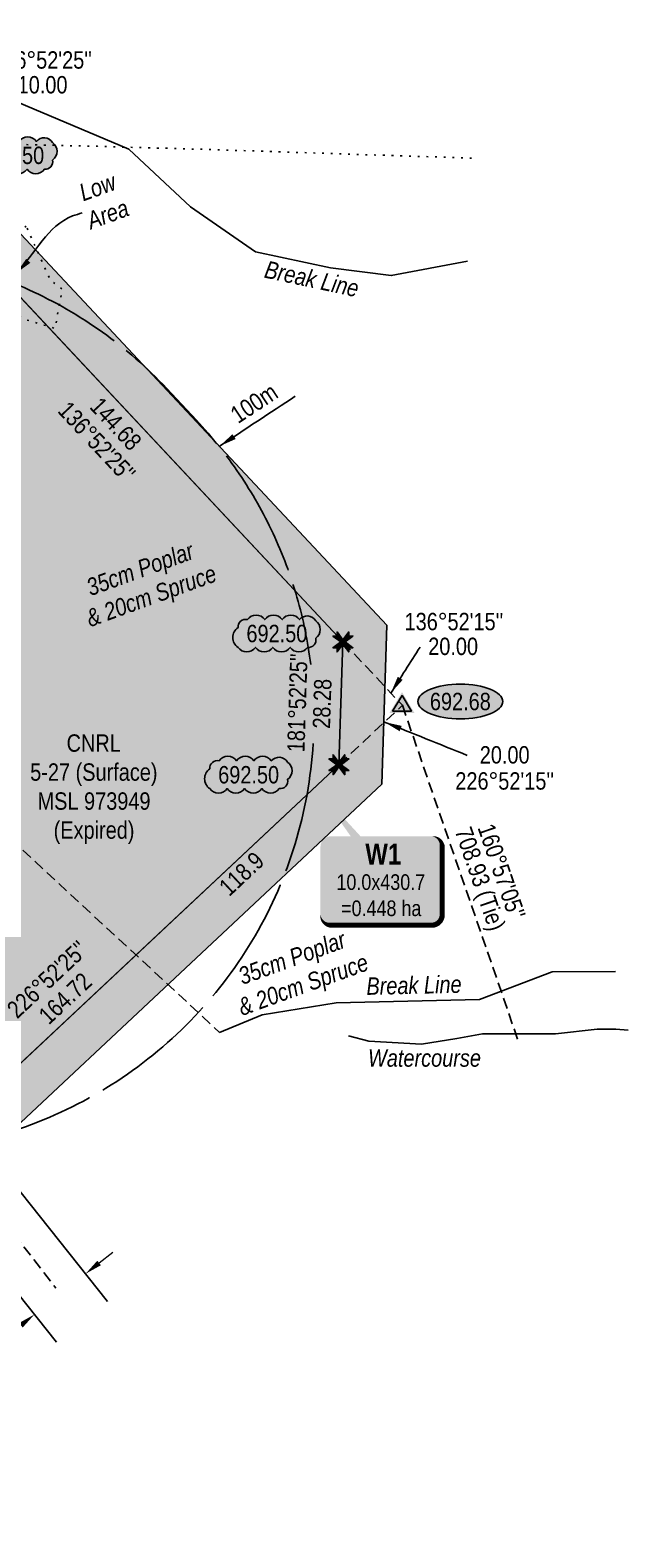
# Model space of a CAD drawing. Extents: x 348646 to 355532, y 6093406 to 6098999.
# Drawn here: x 355188 to 355532, y 6096169 to 6097027 of the extents above; entities that cross this region are included whole.
import ezdxf
from ezdxf.enums import TextEntityAlignment as Align

# ---------------------------------------------------------------- set-up
doc = ezdxf.new("R2010")
doc.units = 0
doc.header["$LTSCALE"] = 5
doc.header["$PDSIZE"] = 0.5
for name, pattern in [('foc-BUFFER', [16.75, 15, -1.75]), ('foc-DOT', [1, 0.2, -0.8]), ('foc-TIELINE', [1.875, 1.25, -0.625]), ('foc-TOPO', [1, 0.2, -0.8]), ('foc-TRAV', [1.875, 1.25, -0.625]), ('UG_PIPE', [1.875, 1.25, -0.625])]:
    doc.linetypes.add(name, pattern=pattern)
doc.layers.get('Defpoints').update_dxf_attribs({"color": 9})
for name, color, linetype in [('AS-DRILL', 8, 'foc-DOT'), ('AS-PIPE-UG', 44, 'UG_PIPE'), ('AUX-BUFFER', 7, 'foc-BUFFER'), ('C-RW', 13, 'Continuous'), ('L-BD', 7, 'Continuous'), ('L-MON', 1, 'Continuous'), ('L-TIE', 7, 'foc-TIELINE'), ('P-ELEVATION', 7, 'Continuous'), ('P-PROPOSED', 10, 'Continuous'), ('P-PROPOSED-H', 21, 'Continuous'), ('P-TEMP-BLOCKS', 250, 'Continuous'), ('P-TEMP-BLUE', 146, 'Continuous'), ('P-TRAV', 4, 'foc-TRAV'), ('T-BUSH-T', 110, 'Continuous'), ('T-GENERAL', 48, 'foc-TOPO'), ('T-SLOPE', 48, 'Continuous'), ('T-TIE', 201, 'foc-TIELINE'), ('T-WATER', 160, 'Continuous')]:
    doc.layers.add(name, color=color, linetype=linetype)
doc.layers.add('C-RW-T', color=13, linetype='Continuous', lineweight=9)
doc.layers.add('C-WS-T', color=13, linetype='Continuous', lineweight=9)
doc.layers.add('P-TEMP-BLUE-H', color=7, linetype='Continuous', true_color=0x99e6ff)
doc.styles.add('80', font='ARIALN.TTF', dxfattribs={"height": 10})
doc.styles.add('80CG', font='ARIALN.TTF', dxfattribs={"height": 10})
doc.styles.add('80L', font='ARIALN.TTF', dxfattribs={"height": 10})
doc.styles.add('BOLD', font='ARIALNB.TTF')
doc.dimstyles.new('CG2011', dxfattribs={"dimscale": 5, "dimtxt": 9, "dimasz": 2, "dimexe": 0.2, "dimexo": 0.0625, "dimgap": 0.5, "dimtad": 0, "dimtih": 1, "dimtoh": 1, "dimzin": 0, "dimdsep": 46, "dimtxsty": '80CG', "dimcen": 0.1, "dimse1": 1, "dimse2": 1, "dimclrd": 256, "dimclrt": 256, "dimaunit": 1, "dimadec": 4, "dimazin": 0, "dimtfac": 0.06, "dimtofl": 0, "dimtmove": 0, "dimatfit": 1, "dimfxl": 0.2, "dimtolj": 1, "dimtzin": 0, "dimlwd": -1, "dimarcsym": 0})
doc.dimstyles.new('Compass 5 000', dxfattribs={"dimscale": 5, "dimtxt": 9, "dimasz": 2, "dimexe": 0.2, "dimexo": 0.0625, "dimgap": 0.5, "dimtad": 0, "dimtih": 1, "dimtoh": 1, "dimzin": 0, "dimdsep": 46, "dimtxsty": '80CG', "dimcen": 0.1, "dimse1": 1, "dimse2": 1, "dimclrd": 256, "dimclrt": 256, "dimaunit": 1, "dimadec": 4, "dimazin": 0, "dimtfac": 0.06, "dimtofl": 0, "dimtmove": 0, "dimatfit": 1, "dimfxl": 0.2, "dimtolj": 1, "dimtzin": 0, "dimlwd": -1, "dimarcsym": 0})

# ---------------------------------------------------------------- blocks, each defined once
blk = doc.blocks.new('*D475')
at = {"layer": 'C-RW-T', "transparency": 16777216}
for p, q in [((355227.87, 6096318.13), (355235.7, 6096324.35)), ((355182.88, 6096282.31), (355132.1, 6096241.89)), ((355132.1, 6096241.89), (355122.1, 6096241.89))]:
    blk.add_line(p, q, dxfattribs=at)
for points in [[(355226.83, 6096319.43), (355228.91, 6096316.82), (355220.05, 6096311.9)], [(355181.85, 6096283.62), (355183.92, 6096281.01), (355190.71, 6096288.54)]]:
    blk.add_solid(points, dxfattribs=at)
at = {"layer": 'Defpoints', "color": 0, "transparency": 16777216}
for p in [(355220.05, 6096311.9), (355241.53, 6096284.92), (355212.18, 6096261.56)]:
    blk.add_point(p, dxfattribs=at)
at = {"layer": 'C-RW-T', "transparency": 16777216, "insert": (355083.01, 6096241.89), "char_height": 10, "attachment_point": 5, "style": '80CG'}
blk.add_mtext('\\A1;CNRL\\P15.00 P/L R/W\\PPlan 082 9670\\PPLA 081024', dxfattribs=at)
blk = doc.blocks.new('*U478')
at = {"true_color": 0x99e6ff}
h = blk.add_hatch(color=141, dxfattribs=at)
edge = h.paths.add_edge_path()
edge.add_line((-29, -32.63), (29, -32.63))
edge.add_arc((29, -26.63), 6, 270, 360)
edge.add_line((35, -26.63), (35, 12.5))
edge.add_arc((29, 12.5), 6, 0, 90)
edge.add_line((29, 18.5), (-29, 18.5))
edge.add_arc((-29, 12.5), 6, 90, 180)
edge.add_line((-35, 12.5), (-35, -26.63))
edge.add_arc((-29, -26.63), 6, 180, 270)
at = {"flags": 128}
blk.add_lwpolyline([(-35.96, 44.58, 0, 7.5, 0), (0, 0, 0, 0, 0)], format="xyseb", dxfattribs=at)
at = {"color": 250, "flags": 128}
blk.add_lwpolyline([(-29, -32.63, 3, 3, 0), (29, -32.63, 3, 3, 0.414214), (35, -26.63, 3, 3, 0), (35, 12.5, 3, 0, 0.414214), (29, 18.5, 0, 0, 0), (-29, 18.5, 0, 0, 0.414214), (-35, 12.5, 0, 0, 0), (-35, -26.63, 0, 3, 0.414214)], format="xyseb", close=True, dxfattribs=at)
at = {"color": 250}
for tag, p, height, style in [('TEMP_AREA_W1_001', (-9.21, 2.24), 12, 'BOLD'), ('ENTER_TEXT_001', (-30.66, -12.47), 9, '80')]:
    blk.add_attdef(tag, p, '', height=height, dxfattribs=dict(at, style=style))
blk = doc.blocks.new('we')
at = {"layer": 'P-ELEVATION'}
h = blk.add_hatch(color=111, dxfattribs=at)
h.dxf.hatch_style = 1
edge = h.paths.add_edge_path()
edge.add_ellipse((0, 0), major_axis=(-24.38, 0), ratio=0.410256, start_angle=0, end_angle=360)
at = {"layer": 'P-ELEVATION', "color": 7, "flags": 128}
blk.add_lwpolyline([(0, 0, 12.5, 0, 0), (-12.42, -6.43, 0, 0, 0)], format="xyseb", dxfattribs=at)
at = {"layer": 'P-ELEVATION', "color": 7}
blk.add_ellipse((0, 0), major_axis=(-24.38, 0), ratio=0.410256, dxfattribs=at)
at = {"layer": 'P-ELEVATION', "style": '80'}
blk.add_attdef('ELEVATION', text='', height=10, dxfattribs=at).set_placement((0, 0), align=Align.MIDDLE_CENTER)
blk = doc.blocks.new('TRIA')
blk.add_hatch(color=255).paths.add_polyline_path([(-0.04, 1.52), (-1.47, -0.87), (1.39, -0.87)])
blk = doc.blocks.new('TRIAA')
blk.add_blockref('TRIA', (0, 0))
blk = doc.blocks.new('TRIB')
at = {"color": 1}
blk.add_lwpolyline([(-1.12, -0.67), (-0.04, 1.13), (1.04, -0.67)], close=True, dxfattribs=at)
blk = doc.blocks.new('TRIBB')
blk.add_blockref('TRIB', (0, 0))
blk = doc.blocks.new('TRICC')
for name in ['TRIAA', 'TRIBB']:
    blk.add_blockref(name, (0, 0))
blk = doc.blocks.new('plspike')
blk.add_blockref('TRICC', (0, 0))
blk = doc.blocks.new('TEMP')
h = blk.add_hatch(color=255)
h.dxf.hatch_style = 1
h.paths.add_polyline_path([(0, 0.25), (-0.67, 1.15), (-0.67, 0.67), (-1.15, 0.67), (-0.25, 0), (-1.15, -0.67), (-0.67, -0.67), (-0.67, -1.15), (0, -0.25), (0.67, -1.15), (0.67, -0.67), (1.15, -0.67), (0.25, 0), (1.15, 0.67), (0.67, 0.67), (0.67, 1.15)])
h.paths.add_polyline_path([(0.57, 0.85), (0.57, 0.57), (0.85, 0.57), (0.08, 0), (0.85, -0.57), (0.57, -0.57), (0.57, -0.85), (0, -0.08), (-0.57, -0.85), (-0.57, -0.57), (-0.85, -0.57), (-0.08, 0), (-0.85, 0.57), (-0.57, 0.57), (-0.57, 0.85), (0, 0.08)], flags=16)
h = blk.add_hatch(color=1)
h.dxf.hatch_style = 1
h.paths.add_polyline_path([(0, 0.08), (-0.57, 0.85), (-0.57, 0.57), (-0.85, 0.57), (-0.08, 0), (-0.85, -0.57), (-0.57, -0.57), (-0.57, -0.85), (0, -0.08), (0.57, -0.85), (0.57, -0.57), (0.85, -0.57), (0.08, 0), (0.85, 0.57), (0.57, 0.57), (0.57, 0.85)])
at = {"color": 1}
for p, q in [((-0.08, 0), (0.08, 0)), ((0, 0.08), (0, -0.08))]:
    blk.add_line(p, q, dxfattribs=at)
at = {"color": 255, "flags": 128}
blk.add_lwpolyline([(-0.25, 0), (-1.15, 0.67), (-0.67, 0.67), (-0.67, 1.15), (0, 0.25), (0.67, 1.15), (0.67, 0.67), (1.15, 0.67), (0.25, 0), (1.15, -0.67), (0.67, -0.67), (0.67, -1.15), (0, -0.25), (-0.67, -1.15), (-0.67, -0.67), (-1.15, -0.67)], close=True, dxfattribs=at)
at = {"color": 1, "flags": 128}
blk.add_lwpolyline([(-0.08, 0), (-0.85, 0.57), (-0.57, 0.57), (-0.57, 0.85), (0, 0.08), (0.57, 0.85), (0.57, 0.57), (0.85, 0.57), (0.08, 0), (0.85, -0.57), (0.57, -0.57), (0.57, -0.85), (0, -0.08), (-0.57, -0.85), (-0.57, -0.57), (-0.85, -0.57)], close=True, dxfattribs=at)
blk = doc.blocks.new('*U550')
at = {"layer": 'P-ELEVATION'}
h = blk.add_hatch(color=111, dxfattribs=at)
h.dxf.hatch_style = 1
edge = h.paths.add_edge_path()
edge.add_arc((-17.35, -4.5), 6.1, 215, 325)
edge.add_arc((-7.35, -4.5), 6.1, 215, 325)
edge.add_arc((2.65, -4.5), 6.1, 215, 325)
edge.add_arc((12.65, -4.5), 6.1, 215, 325)
edge.add_arc((18.14, -3.7), 4.32, 263.43363, 373.43363)
edge.add_arc((18.85, 2.3), 6.1, 305, 415)
edge.add_arc((17.45, 4.39), 5.69, 30.69553, 140.69553)
edge.add_arc((8.05, 4.5), 6.1, 35, 145)
edge.add_arc((-1.95, 4.5), 6.1, 35, 145)
edge.add_arc((-11.95, 4.5), 6.1, 35, 145)
edge.add_arc((-18.04, 3.81), 4.33, 75.42608, 185.42608)
edge.add_arc((-18.36, -2.3), 6.96, 125, 235)
at = {"color": 240, "flags": 128}
blk.add_lwpolyline([(-22.35, -8, 0.520567), (-12.35, -8, 0.520567), (-2.35, -8, 0.520567), (7.65, -8, 0.520567), (17.65, -8, 0.520567), (22.35, -2.7, 0.520567), (22.35, 7.3, 0.520567), (13.05, 8, 0.520567), (3.05, 8, 0.520567), (-6.95, 8, 0.520567), (-16.95, 8, 0.520567), (-22.35, 3.4, 0.520567)], format="xyb", close=True, dxfattribs=at)
at = {"layer": 'P-ELEVATION', "color": 240, "flags": 128}
blk.add_lwpolyline([(0, 0, 12.5, 0, 0), (-54.41, -14.22, 0, 0, 0)], format="xyseb", dxfattribs=at)
at = {"layer": 'P-ELEVATION', "color": 240, "style": '80'}
blk.add_attdef('ELEVATION', text='', height=10, dxfattribs=at).set_placement((0, 0), align=Align.MIDDLE_CENTER)
blk = doc.blocks.new('*U552')
at = {"layer": 'P-ELEVATION'}
h = blk.add_hatch(color=111, dxfattribs=at)
h.dxf.hatch_style = 1
edge = h.paths.add_edge_path()
edge.add_arc((-17.35, -4.5), 6.1, 215, 325)
edge.add_arc((-7.35, -4.5), 6.1, 215, 325)
edge.add_arc((2.65, -4.5), 6.1, 215, 325)
edge.add_arc((12.65, -4.5), 6.1, 215, 325)
edge.add_arc((18.14, -3.7), 4.32, 263.43363, 373.43363)
edge.add_arc((18.85, 2.3), 6.1, 305, 415)
edge.add_arc((17.45, 4.39), 5.69, 30.69553, 140.69553)
edge.add_arc((8.05, 4.5), 6.1, 35, 145)
edge.add_arc((-1.95, 4.5), 6.1, 35, 145)
edge.add_arc((-11.95, 4.5), 6.1, 35, 145)
edge.add_arc((-18.04, 3.81), 4.33, 75.42608, 185.42608)
edge.add_arc((-18.36, -2.3), 6.96, 125, 235)
at = {"color": 240, "flags": 128}
blk.add_lwpolyline([(-22.35, -8, 0.520567), (-12.35, -8, 0.520567), (-2.35, -8, 0.520567), (7.65, -8, 0.520567), (17.65, -8, 0.520567), (22.35, -2.7, 0.520567), (22.35, 7.3, 0.520567), (13.05, 8, 0.520567), (3.05, 8, 0.520567), (-6.95, 8, 0.520567), (-16.95, 8, 0.520567), (-22.35, 3.4, 0.520567)], format="xyb", close=True, dxfattribs=at)
at = {"layer": 'P-ELEVATION', "color": 240, "flags": 128}
blk.add_lwpolyline([(0, 0, 12.5, 0, 0), (-18.08, -4.72, 0, 0, 0)], format="xyseb", dxfattribs=at)
at = {"layer": 'P-ELEVATION', "color": 240, "style": '80'}
blk.add_attdef('ELEVATION', text='', height=10, dxfattribs=at).set_placement((0, 0), align=Align.MIDDLE_CENTER)
blk = doc.blocks.new('*U553')
at = {"layer": 'P-ELEVATION'}
h = blk.add_hatch(color=111, dxfattribs=at)
h.dxf.hatch_style = 1
edge = h.paths.add_edge_path()
edge.add_arc((-17.35, -4.5), 6.1, 215, 325)
edge.add_arc((-7.35, -4.5), 6.1, 215, 325)
edge.add_arc((2.65, -4.5), 6.1, 215, 325)
edge.add_arc((12.65, -4.5), 6.1, 215, 325)
edge.add_arc((18.14, -3.7), 4.32, 263.43363, 373.43363)
edge.add_arc((18.85, 2.3), 6.1, 305, 415)
edge.add_arc((17.45, 4.39), 5.69, 30.69553, 140.69553)
edge.add_arc((8.05, 4.5), 6.1, 35, 145)
edge.add_arc((-1.95, 4.5), 6.1, 35, 145)
edge.add_arc((-11.95, 4.5), 6.1, 35, 145)
edge.add_arc((-18.04, 3.81), 4.33, 75.42608, 185.42608)
edge.add_arc((-18.36, -2.3), 6.96, 125, 235)
at = {"color": 240, "flags": 128}
blk.add_lwpolyline([(-22.35, -8, 0.520567), (-12.35, -8, 0.520567), (-2.35, -8, 0.520567), (7.65, -8, 0.520567), (17.65, -8, 0.520567), (22.35, -2.7, 0.520567), (22.35, 7.3, 0.520567), (13.05, 8, 0.520567), (3.05, 8, 0.520567), (-6.95, 8, 0.520567), (-16.95, 8, 0.520567), (-22.35, 3.4, 0.520567)], format="xyb", close=True, dxfattribs=at)
at = {"layer": 'P-ELEVATION', "color": 240, "flags": 128}
blk.add_lwpolyline([(0, 0, 12.5, 0, 0), (47.43, 4.81, 0, 0, 0)], format="xyseb", dxfattribs=at)
at = {"layer": 'P-ELEVATION', "color": 240, "style": '80'}
blk.add_attdef('ELEVATION', text='', height=10, dxfattribs=at).set_placement((0, 0), align=Align.MIDDLE_CENTER)

msp = doc.modelspace()

# ---------------------------------------------------------------- hatches: boundary and pattern name
at = {"layer": 'P-PROPOSED-H'}
h = msp.add_hatch(color=256, dxfattribs=at)
h.dxf.hatch_style = 1
h.paths.add_polyline_path([(355030.032, 6096324.362), (355065.304, 6096323.21), (355365.797, 6096604.696), (355368.105, 6096675.352), (355120.889, 6096939.261), (355085.56, 6096940.415), (354967.506, 6096829.828), (355172.551, 6096610.937), (354953.659, 6096405.892)])
at = {"layer": 'P-TEMP-BLUE-H'}
h = msp.add_hatch(color=256, dxfattribs=at)
h.dxf.hatch_style = 1
h.paths.add_polyline_path([(355148.851, 6096401.469), (355365.777, 6096604.673), (355368.084, 6096675.329), (355120.868, 6096939.239), (355085.54, 6096940.392), (354858.039, 6096727.282), (354840.952, 6096745.523), (355076.008, 6096965.711), (355132.031, 6096963.881), (355393.403, 6096684.861), (355390.419, 6096593.51), (355164.43, 6096381.815)])

# ---------------------------------------------------------------- linework, layer by layer
at = {"layer": 'AS-DRILL', "flags": 128}
msp.add_lwpolyline([(355442.047, 6096953.533), (355370.415, 6096955.833), (355298.73, 6096958.234), (355226.885, 6096960.29), (355155.129, 6096962.018), (355083.299, 6096963.774), (355011.399, 6096966.482), (354939.537, 6096968.789), (354867.672, 6096971.022), (354796.011, 6096974.172), (354746.702, 6096975.584)], dxfattribs=at)
at = {"layer": 'AS-PIPE-UG', "flags": 128}
msp.add_lwpolyline([(354938.306, 6096618.766), (354958.508, 6096610.976), (354963.666, 6096605.886), (354976.496, 6096588.958), (355002.153, 6096558.386), (355026.156, 6096530.286), (355050.088, 6096500.516), (355070.623, 6096474.131), (355110.633, 6096421.713), (355143.061, 6096380.408), (355165.131, 6096352.781), (355202.983, 6096303.698)], dxfattribs=at)
at = {"layer": 'AUX-BUFFER', "color": 251, "linetype": 'foc-BUFFER', "flags": 128}
for points in [[(354844.682, 6096507.352, -0.6190095), (355057.195, 6096901.083), (355092.523, 6096899.927, -0.1989124), (355266.77, 6096820.983), (355283.856, 6096802.741, -0.1590396), (355349.526, 6096662.253, -0.1590396)], [(355350.923, 6096616.806, -0.5032263), (355014.691, 6096397.476), (354962.277, 6096416.873, -0.1166355), (354866.471, 6096480.56)]]:
    msp.add_lwpolyline(points, format="xyb", dxfattribs=at)
at = {"layer": 'C-RW'}
msp.add_lwpolyline([(355203.412, 6096272.6), (354920.769, 6096627.984), (354950.112, 6096651.32), (355232.711, 6096295.902)], dxfattribs=at)
at = {"layer": 'L-TIE', "flags": 128}
msp.add_lwpolyline([(355402.249, 6096638.826), (355468.769, 6096446.126)], dxfattribs=at)
at = {"layer": 'P-PROPOSED', "flags": 128}
msp.add_lwpolyline([(354748.567, 6096624.756), (355029.958, 6096324.365), (355065.286, 6096323.211), (355365.75, 6096604.67), (355368.058, 6096675.326), (355120.841, 6096939.235), (355085.513, 6096940.389), (354748.567, 6096624.756)], close=True, dxfattribs=at)
at = {"layer": 'P-TEMP-BLUE', "flags": 128}
msp.add_lwpolyline([(355148.851, 6096401.469), (355365.777, 6096604.673), (355368.084, 6096675.329), (355120.868, 6096939.239), (355085.54, 6096940.392), (354858.039, 6096727.282), (354840.952, 6096745.523), (355076.008, 6096965.711), (355132.031, 6096963.881), (355393.403, 6096684.861), (355390.419, 6096593.51), (355164.43, 6096381.815)], close=True, dxfattribs=at)
at = {"layer": 'P-TRAV', "flags": 128}
msp.add_lwpolyline([(355368.084, 6096675.329), (355402.249, 6096638.826), (355365.777, 6096604.673)], dxfattribs=at)
at = {"layer": 'T-GENERAL', "flags": 128}
msp.add_lwpolyline([(355186.466, 6096913.23), (355199.724, 6096883.578), (355206.746, 6096878.07), (355202.494, 6096855.58), (355183.599, 6096861.295), (355159.634, 6096878.508), (355161.171, 6096912.903), (355173.541, 6096924.31)], close=True, dxfattribs=at)
at = {"layer": 'T-SLOPE', "flags": 128}
for points in [[(354663.617, 6096911.561), (354738.155, 6096913.681), (354811.33, 6096906.521), (354855.18, 6096929.443), (354897.822, 6096946.071), (354907.88, 6096923.681), (354930.79, 6096916.571), (354975.185, 6096913.968), (355009.342, 6096928.233), (355051.685, 6096954.246), (355075.655, 6096987.628), (355115.392, 6097027.266), (355134.59, 6097022.301), (355171.985, 6096989.448), (355245, 6096958.731), (355280.325, 6096925.456), (355317.83, 6096899.613), (355360.915, 6096890.431), (355395.815, 6096885.943), (355439.612, 6096894.199)], [(355524.794, 6096485.765), (355488.412, 6096485.593), (355446.547, 6096469.581), (355364.12, 6096467.708), (355321.655, 6096460.843), (355297.185, 6096450.763)]]:
    msp.add_lwpolyline(points, dxfattribs=at)
at = {"layer": 'T-TIE', "flags": 128}
msp.add_lwpolyline([(355101.387, 6096631.875), (355297.185, 6096450.763)], dxfattribs=at)
at = {"layer": 'T-WATER'}
msp.add_lwpolyline([(355371.287, 6096448.849), (355382.981, 6096445.66), (355413.279, 6096444.065), (355433.478, 6096447.254), (355448.361, 6096449.912), (355473.343, 6096449.912), (355490.353, 6096449.912), (355514.272, 6096452.57), (355524.903, 6096452.57), (355532.055, 6096452.005)], dxfattribs=at)

# ---------------------------------------------------------------- block references
at = {"layer": 'L-MON', "color": 3, "xscale": 0.99976, "yscale": 0.99976, "zscale": 0.99976}
for name, p in [('*U550', (355178.774, 6096955.117)), ('*U552', (355330.091, 6096680.133)), ('*U553', (355313.847, 6096598.91))]:
    msp.add_blockref(name, p, dxfattribs=at).add_auto_attribs({'ELEVATION': '692.50'})
at = {"layer": 'L-MON', "color": 3, "xscale": 4.998799999999997, "yscale": 4.998799999999997, "zscale": 4.998799999999997}
for p in [(355368.084, 6096675.329), (355365.777, 6096604.673)]:
    msp.add_blockref('TEMP', p, dxfattribs=at)
at = {"layer": 'L-MON', "xscale": 0.99976, "yscale": 0.99976, "zscale": 0.99976}
msp.add_blockref('we', (355435.585, 6096641.029), dxfattribs=at).add_auto_attribs({'ELEVATION': '692.68'})
at = {"layer": 'L-MON', "xscale": 4.998799999999983, "yscale": 4.998799999999983, "zscale": 4.998799999999983}
msp.add_blockref('plspike', (355402.249, 6096638.826), dxfattribs=at)
at = {"layer": 'P-TEMP-BLOCKS'}
ref = msp.add_blockref('*U478', (355390.154, 6096545.007), dxfattribs=at)
ref.add_attrib('TEMP_AREA_W1_001', 'W1', (355380.942, 6096547.251), dxfattribs={"layer": '0', "color": 250, "height": 12, "style": 'BOLD'})
ref.add_attrib('ENTER_TEXT_001', '10.0x430.7', (355364.333, 6096532.654), dxfattribs={"layer": '0', "color": 250, "height": 9, "style": '80'})
ref.add_attrib('ENTER_TEXT_002', '=0.448 ha', (355367.019, 6096517.617), dxfattribs={"layer": '0', "color": 250, "height": 9, "style": '80'})

# ---------------------------------------------------------------- texts
at = {"layer": 'AUX-BUFFER', "insert": (355302.266, 6096808.852), "char_height": 9.9976, "attachment_point": 1, "rotation": 33.43734, "style": '80L'}
msp.add_mtext_dynamic_manual_height_columns('100m', width=34.22633, gutter_width=224.946, heights=[0], dxfattribs=at)
at = {"layer": 'C-WS-T', "insert": (355187.962, 6096622.122), "char_height": 10, "attachment_point": 1, "style": '80L'}
msp.add_mtext_dynamic_manual_height_columns('\\pi21.21303;CNRL\\P\\pi0.27851;5-27 (Surface)\\P\\pi4.51453;MSL 973949\\P\\pi13.77101;(Expired)', width=72.62387, gutter_width=50, heights=[0], dxfattribs=at)
at = {"layer": 'L-BD', "style": '80L'}
for s, rotation, p in [("136°52'25''", 313.1265, (355226.558, 6096790.458)), ('144.68', 313.1265, (355237.503, 6096800.709)), ("181°52'25''", 88.1294, (355341.853, 6096640.221)), ('28.28', 88.1294, (355356.092, 6096639.756)), ('708.93 (Tie)', 289.0489, (355445.881, 6096538.673)), ("160°57'05''", 289.0489, (355459.347, 6096543.323)), ("226°52'25''", 43.1265, (355198.085, 6096481.267)), ('164.72', 43.1265, (355208.337, 6096470.322))]:
    msp.add_text(s, height=9.9976, rotation=rotation, dxfattribs=at).set_placement(p, align=Align.MIDDLE)
at = {"layer": 'L-BD', "char_height": 9.9976, "attachment_point": 1, "style": '80L'}
for s, insert, width, line_spacing_factor in [("\\pi6.43024;136°52'25'' \\P\\pi20.47871;10.00", (355160.544, 6097014.953), 67.82681, 0.855), ("\\pi6.43024;136°52'15'' \\P\\pi20.0252;20.00", (355397.082, 6096691.994), 67.82681, 0.855), ("\\pi20.21319;20.00 \\P\\pi6.16472;226°52'15''", (355426.53, 6096615.342), 68.2028, 0.9)]:
    msp.add_mtext(s, dxfattribs=dict(at, insert=insert, width=width, line_spacing_factor=line_spacing_factor))
at = {"layer": 'P-TEMP-BLUE', "style": '80L'}
msp.add_text('118.9', height=9.9952, rotation=43.1265, dxfattribs=at).set_placement((355309.737, 6096541.966), align=Align.MIDDLE)
at = {"layer": 'T-BUSH-T', "char_height": 10, "attachment_point": 1, "rotation": 20, "style": '80L'}
for insert in [(355213.161, 6096708.633), (355300.505, 6096485.044)]:
    msp.add_mtext_dynamic_manual_height_columns('\\pi6.72804;{\\fArial Narrow|b0|i1|c0|p34;35cm Poplar \\P\\pi0.5002;& 20cm Spruce}', width=78.13547, gutter_width=50, heights=[0], dxfattribs=dict(at, insert=insert))
at = {"layer": 'T-SLOPE', "char_height": 9.9976, "attachment_point": 1, "style": '80L'}
for s, width, insert, rotation in [('\\pi1.41051;{\\fArial Narrow|b0|i1|c0|p34;Low \\P\\pi0.04999;Area}', 24.07103, (355214.024, 6096937.489), 20), ('\\pi0.29891;{\\fArial Narrow|b0|i1|c0|p34;Break Line}', 54.56848, (355324.141, 6096894.726), 347.96883), ('\\pi0.29891;{\\fArial Narrow|b0|i1|c0|p34;Break Line}', 54.56848, (355381.139, 6096482.273), 1.301361)]:
    msp.add_mtext_dynamic_manual_height_columns(s, width=width, gutter_width=49.988, heights=[0], dxfattribs=dict(at, insert=insert, rotation=rotation))
at = {"layer": 'T-WATER', "insert": (355382.502, 6096440.999), "char_height": 10, "attachment_point": 1, "style": '80L'}
msp.add_mtext_dynamic_manual_height_columns('{\\fArial Narrow|b0|i1|c0|p34;Watercourse}', width=25.38464, gutter_width=50, heights=[0], dxfattribs=at)

# ---------------------------------------------------------------- dimensions: what is measured, and where the dimension line sits
at = {"layer": 'C-RW-T'}
dim = msp.add_linear_dim(base=(355220.047, 6096311.898), p1=(355212.185, 6096261.561), p2=(355241.525, 6096284.916), angle=38.520335, text='CNRL\\P15.00 P/L R/W\\PPlan 082 9670\\PPLA 081024', dimstyle='Compass 5 000', dxfattribs=at)
dim.commit()
dim.dimension.update_dxf_attribs({"geometry": '*D475', "text_midpoint": (355083.014, 6096241.89), "dimtype": 161})

# ---------------------------------------------------------------- leaders
at = {"layer": 'AUX-BUFFER', "path_type": 1}
msp.add_leader([(355297.112, 6096787.844), (355340.642, 6096816.587)], dimstyle='CG2011', override={"dimasz": 2, "dimgap": 0.5, "dimtad": 0}, dxfattribs=at)
at = {"layer": 'L-BD', "path_type": 1}
for points in [[(355395.621, 6096645.907), (355412.461, 6096672.313)], [(355391.972, 6096629.203), (355439.506, 6096610.027)]]:
    msp.add_leader(points, dimstyle='Compass 5 000', override={"dimgap": 0.5, "dimtad": 0}, dxfattribs=at)
at = {"layer": 'T-SLOPE', "path_type": 1}
msp.add_leader([(355180.176, 6096887.357), (355212.616, 6096920.233), (355218.209, 6096922.022)], dimstyle='Compass 5 000', override={"dimgap": 0.5, "dimtad": 0}, dxfattribs=at)

doc.saveas('drawing.dxf')
